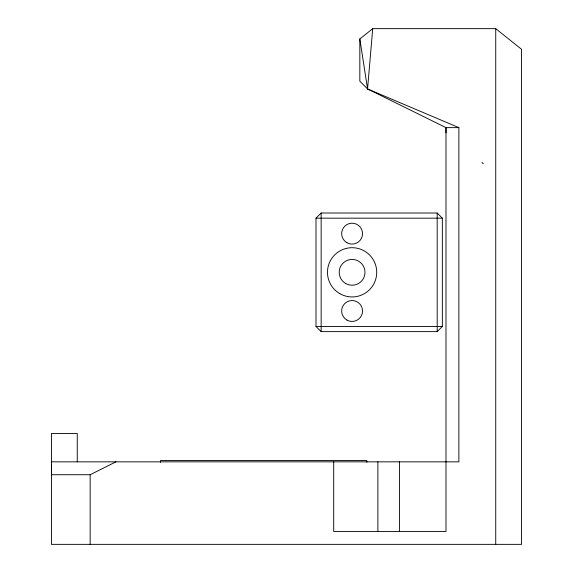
<?xml version="1.0" encoding="UTF-8"?>
<svg xmlns="http://www.w3.org/2000/svg" width="573" height="573" viewBox="0 0 573 573"><rect width="100%" height="100%" fill="white"/><g stroke="black" fill="none" stroke-linecap="round" stroke-linejoin="round"><path stroke-width="0.86" d="M77.262 461.838L77.262 433.475L51.477 433.475L51.477 474.731L90.154 474.731L115.939 461.838M377.879 531.458L377.879 461.838M399.574 531.458L399.574 461.838M51.477 461.838L458.88 461.838L458.88 127.629L445.987 127.629L367.565 88.951L372.722 28.65L495.738 28.65L521.523 49.278L521.523 544.35L51.477 544.35L51.477 464.417M315.995 218.17L321.152 213.013L437.185 213.013L442.342 218.17L442.342 326.467L437.185 331.624L321.152 331.624L315.995 326.467L315.995 218.17L442.342 218.17M458.88 127.629L367.565 88.951L359.83 81.216L359.83 38.964L372.722 28.65M315.995 326.467L442.342 326.467M481.986 162.488L483.275 163.735M359.83 38.964L367.565 88.951M495.738 28.65L495.738 544.35M445.987 132.786L445.987 127.629L445.987 531.458L333.701 531.458L333.701 461.838M437.185 213.013L437.185 331.624M366.813 462.325L366.813 460.549L160.533 460.549L160.533 462.325M321.152 213.013L321.152 331.624M90.154 474.731L90.154 544.35M346.873 320.042A10.443 10.443 0 0 0 362.537 310.996A10.443 10.443 0 0 0 346.873 301.95A10.443 10.443 0 0 0 346.873 320.042M346.873 242.687A10.443 10.443 0 0 0 362.537 233.641A10.443 10.443 0 0 0 346.873 224.595A10.443 10.443 0 0 0 346.873 242.687M345.648 283.485A12.893 12.893 0 0 0 364.987 272.318A12.893 12.893 0 0 0 345.648 261.152A12.893 12.893 0 0 0 345.648 283.485M339.782 293.641A24.625 24.625 0 0 0 376.719 272.318A24.625 24.625 0 0 0 339.782 250.995A24.625 24.625 0 0 0 339.782 293.641"/></g></svg>
